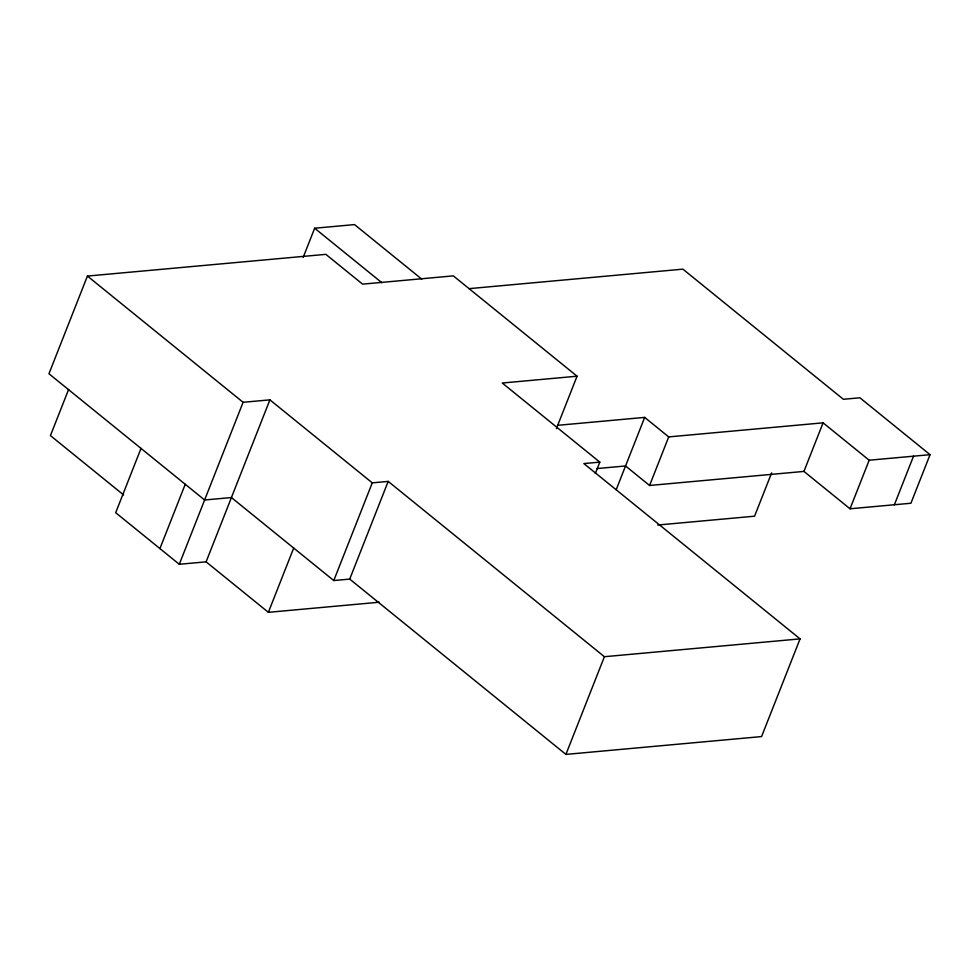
<?xml version="1.0" encoding="UTF-8"?>
<svg xmlns="http://www.w3.org/2000/svg" width="979" height="979" viewBox="0 0 979 979"><rect width="100%" height="100%" fill="white"/><g stroke="black" fill="none" stroke-linecap="round" stroke-linejoin="round"><path stroke-width="1.47" d="M556.415 428.594L577.059 376.205L453.326 275.87L362.597 284.143L325.848 254.344L87.425 276.066L48.95 373.758L204.611 499.988L231.423 497.552L333.778 580.547L349.723 579.091L565.923 754.405L761.576 736.575L800.063 638.883L583.863 463.569L599.809 462.125L595.354 473.444M68.603 389.483L50.443 435.606L123.611 494.946M141.013 448.419L115.693 512.702L179.292 564.283L206.104 561.836L268.368 612.328L379.277 602.22M159.92 548.57L185.239 484.275M179.292 564.283L243.098 402.296L269.91 399.86L372.265 482.855L388.198 481.399L604.398 656.713L800.063 638.883M303.172 257.379L314.663 228.229L354.52 224.595L421.753 279.125M206.104 561.836L269.91 399.86M268.368 612.328L293.7 548.044M333.778 580.547L372.265 482.855M349.723 579.091L388.198 481.399M616.183 489.733L644.671 417.397L668.718 436.903L823.082 422.83L869.181 460.216L930.05 454.672L910.911 503.243L850.041 508.786L803.943 471.413L649.591 485.474L625.532 465.967L597.043 468.562M649.591 485.474L668.718 436.903M565.923 754.405L604.398 656.713M771.636 472.869L754.564 516.202L657.717 525.025M803.943 471.413L823.082 422.83M850.041 508.786L869.181 460.216M894.39 504.748L913.529 456.177M468.953 288.658L682.901 269.152L843.372 399.285L859.905 397.78L930.05 454.672M577.059 376.205L502.264 383.022L599.809 462.125M557.712 425.314L644.671 417.397M314.663 228.229L381.896 282.747M87.425 276.066L243.098 402.296"/></g></svg>
